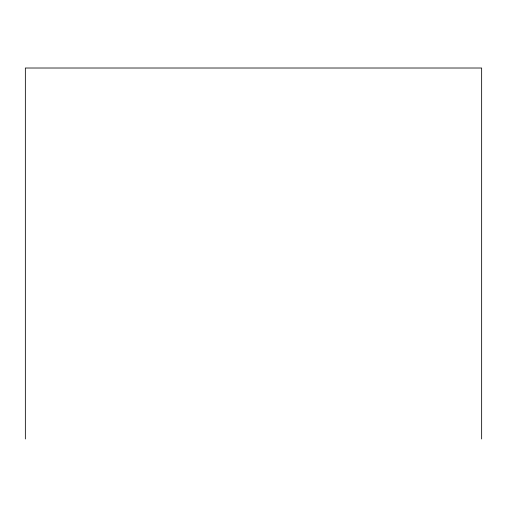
<?xml version="1.0" encoding="UTF-8"?>
<svg xmlns="http://www.w3.org/2000/svg" width="507" height="507" viewBox="0 0 507 507"><rect width="100%" height="100%" fill="white"/><g stroke="black" fill="none" stroke-linecap="round" stroke-linejoin="round"><path stroke-width="0.76" d="M481.65 438.986L481.65 68.014L25.35 68.014L25.35 438.986"/></g></svg>
